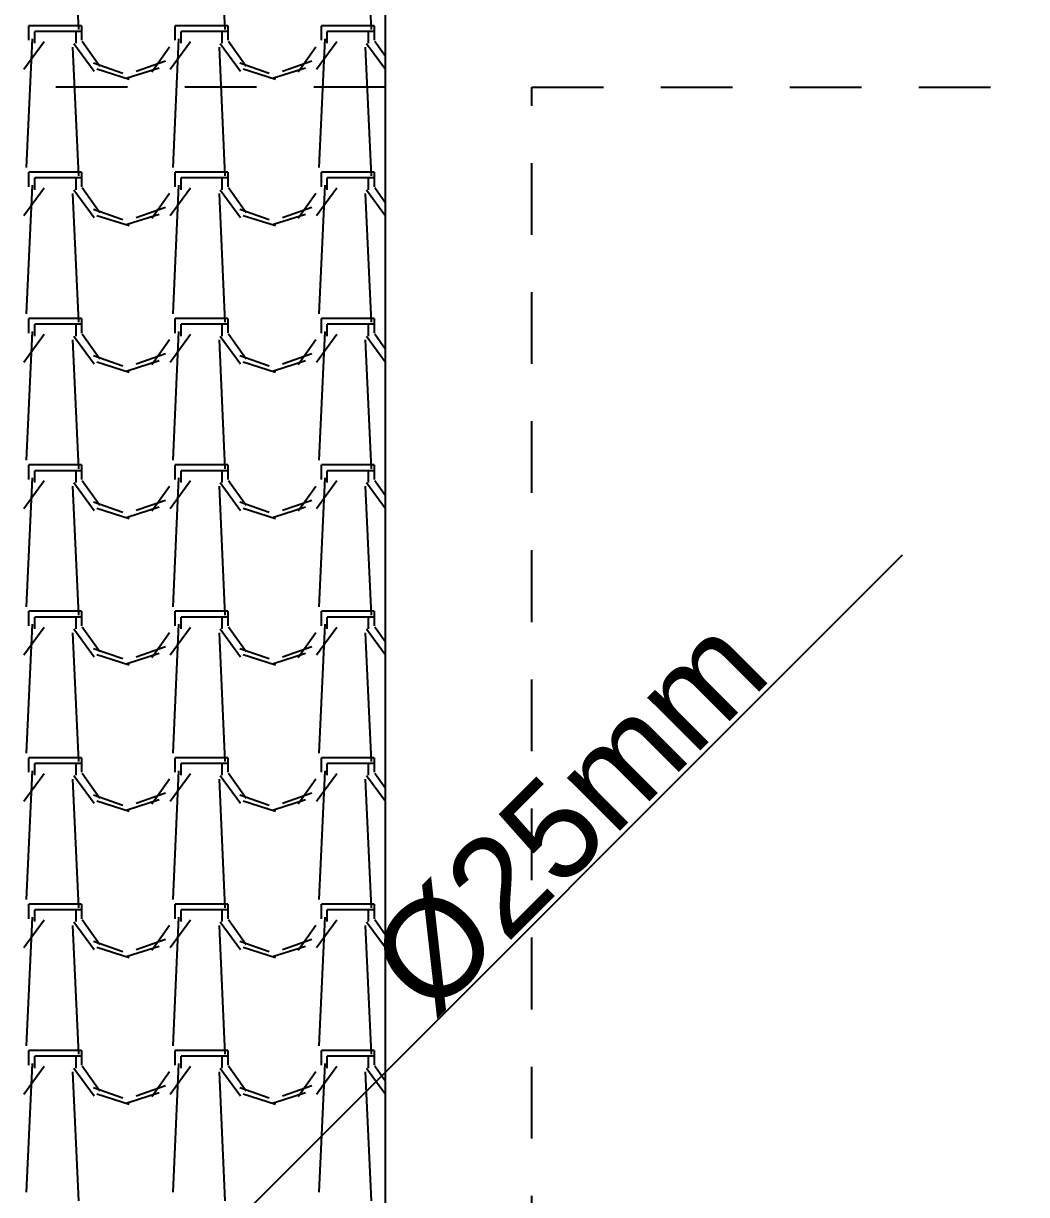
# Model space of a CAD drawing. Header units: millimetres. Extents: x 3923 to 4007, y 744 to 863.
# Drawn here: x 3937.74 to 3939.49, y 844.466 to 846.507 of the extents above; entities that cross this region are included whole.
import ezdxf
from ezdxf.enums import TextEntityAlignment as Align

# ---------------------------------------------------------------- set-up
doc = ezdxf.new("R2010")
doc.units = ezdxf.units.MM
doc.linetypes.add('HIDDEN2', pattern=[0.1875, 0.125, -0.0625])
for name, color, linetype in [('-HIDRO', 8, 'Continuous'), ('HID-TUBPRIMARIO', 5, 'Continuous'), ('TEXTO', 3, 'Continuous')]:
    doc.layers.add(name, color=color, linetype=linetype)
doc.styles.get("Standard").update_dxf_attribs({"font": 'arial.ttf'})

msp = doc.modelspace()

# ---------------------------------------------------------------- linework, layer by layer
at = {"layer": '-HIDRO', "linetype": 'Continuous'}
for p, q in [((3937.826, 846.7208), (3937.8362, 846.4963)), ((3938.0812, 846.7208), (3938.0914, 846.4963)), ((3938.3363, 846.7208), (3938.3465, 846.4963)), ((3937.8313, 846.503), (3937.7496, 846.503)), ((3937.7496, 846.4775), (3937.7496, 846.503)), ((3937.8313, 846.4928), (3937.7598, 846.4928)), ((3937.7598, 846.4724), (3937.7598, 846.4928)), ((3937.8415, 846.503), (3937.8313, 846.503)), ((3937.8313, 846.4928), (3937.8313, 846.4724)), ((3937.8415, 846.4928), (3937.8313, 846.4928)), ((3937.8415, 846.503), (3937.8415, 846.4775)), ((3938.0864, 846.503), (3938.0048, 846.503)), ((3938.0048, 846.4775), (3938.0048, 846.503)), ((3938.0864, 846.4928), (3938.015, 846.4928)), ((3938.015, 846.4724), (3938.015, 846.4928)), ((3938.0966, 846.503), (3938.0864, 846.503)), ((3938.0864, 846.4928), (3938.0864, 846.4724)), ((3938.0966, 846.4928), (3938.0864, 846.4928)), ((3938.0966, 846.503), (3938.0966, 846.4775)), ((3938.3416, 846.503), (3938.2599, 846.503)), ((3938.2599, 846.4775), (3938.2599, 846.503)), ((3938.3416, 846.4928), (3938.2701, 846.4928)), ((3938.2701, 846.4724), (3938.2701, 846.4928)), ((3938.3518, 846.503), (3938.3416, 846.503)), ((3938.3416, 846.4928), (3938.3416, 846.4724)), ((3938.3518, 846.4928), (3938.3416, 846.4928)), ((3938.3518, 846.503), (3938.3518, 846.4775)), ((3937.7407, 846.427), (3937.7765, 846.4755)), ((3937.7554, 846.4803), (3937.7452, 846.2558)), ((3937.826, 846.4656), (3937.8362, 846.2411)), ((3937.828, 846.4721), (3937.8637, 846.4237)), ((3937.8426, 846.476), (3937.8732, 846.4326)), ((3937.964, 846.4227), (3937.9946, 846.4661)), ((3937.9959, 846.427), (3938.0316, 846.4755)), ((3938.0106, 846.4803), (3938.0004, 846.2558)), ((3938.0812, 846.4656), (3938.0914, 846.2411)), ((3938.0831, 846.4721), (3938.1188, 846.4237)), ((3938.0977, 846.476), (3938.1284, 846.4326)), ((3938.2192, 846.4227), (3938.2498, 846.4661)), ((3938.251, 846.427), (3938.2868, 846.4755)), ((3938.2657, 846.4803), (3938.2555, 846.2558)), ((3938.3363, 846.4656), (3938.3465, 846.2411)), ((3938.3383, 846.4721), (3938.3715, 846.427)), ((3938.3529, 846.476), (3938.3715, 846.4496)), ((3937.8625, 846.4383), (3937.9135, 846.4205)), ((3937.8684, 846.4276), (3937.9246, 846.4097)), ((3937.9208, 846.4119), (3937.977, 846.4298)), ((3937.9368, 846.4238), (3937.9879, 846.4417)), ((3938.1176, 846.4383), (3938.1687, 846.4205)), ((3938.1236, 846.4276), (3938.1797, 846.4097)), ((3938.176, 846.4119), (3938.2321, 846.4298)), ((3938.192, 846.4238), (3938.243, 846.4417)), ((3937.8313, 846.2478), (3937.7496, 846.2478)), ((3937.7496, 846.2223), (3937.7496, 846.2478)), ((3937.8415, 846.2478), (3937.8313, 846.2478)), ((3937.8415, 846.2478), (3937.8415, 846.2223)), ((3938.0864, 846.2478), (3938.0048, 846.2478)), ((3938.0048, 846.2223), (3938.0048, 846.2478)), ((3938.0966, 846.2478), (3938.0864, 846.2478)), ((3938.0966, 846.2478), (3938.0966, 846.2223)), ((3938.3416, 846.2478), (3938.2599, 846.2478)), ((3938.2599, 846.2223), (3938.2599, 846.2478)), ((3938.3518, 846.2478), (3938.3416, 846.2478)), ((3938.3518, 846.2478), (3938.3518, 846.2223)), ((3937.7554, 846.2251), (3937.7452, 846.0006)), ((3937.8313, 846.2376), (3937.7598, 846.2376)), ((3937.7598, 846.2172), (3937.7598, 846.2376)), ((3937.8313, 846.2376), (3937.8313, 846.2172)), ((3937.8415, 846.2376), (3937.8313, 846.2376)), ((3937.8426, 846.2208), (3937.8732, 846.1775)), ((3938.0106, 846.2251), (3938.0004, 846.0006)), ((3938.0864, 846.2376), (3938.015, 846.2376)), ((3938.015, 846.2172), (3938.015, 846.2376)), ((3938.0864, 846.2376), (3938.0864, 846.2172)), ((3938.0966, 846.2376), (3938.0864, 846.2376)), ((3938.0977, 846.2208), (3938.1284, 846.1775)), ((3938.2657, 846.2251), (3938.2555, 846.0006)), ((3938.3416, 846.2376), (3938.2701, 846.2376)), ((3938.2701, 846.2172), (3938.2701, 846.2376)), ((3938.3416, 846.2376), (3938.3416, 846.2172)), ((3938.3518, 846.2376), (3938.3416, 846.2376)), ((3938.3529, 846.2208), (3938.3715, 846.1944)), ((3937.7407, 846.1719), (3937.7765, 846.2204)), ((3937.826, 846.2105), (3937.8362, 845.986)), ((3937.828, 846.217), (3937.8637, 846.1685)), ((3937.964, 846.1675), (3937.9946, 846.2109)), ((3937.9959, 846.1719), (3938.0316, 846.2204)), ((3938.0812, 846.2105), (3938.0914, 845.986)), ((3938.0831, 846.217), (3938.1188, 846.1685)), ((3938.2192, 846.1675), (3938.2498, 846.2109)), ((3938.251, 846.1719), (3938.2868, 846.2204)), ((3938.3363, 846.2105), (3938.3465, 845.986)), ((3938.3383, 846.217), (3938.3715, 846.1718)), ((3937.8625, 846.1832), (3937.9135, 846.1653)), ((3937.9368, 846.1687), (3937.9879, 846.1865)), ((3938.1176, 846.1832), (3938.1687, 846.1653)), ((3938.192, 846.1687), (3938.243, 846.1865)), ((3937.8684, 846.1724), (3937.9246, 846.1545)), ((3937.9208, 846.1568), (3937.977, 846.1747)), ((3938.1236, 846.1724), (3938.1797, 846.1545)), ((3938.176, 846.1568), (3938.2321, 846.1747)), ((3937.8313, 845.9927), (3937.7496, 845.9927)), ((3937.7496, 845.9672), (3937.7496, 845.9927)), ((3937.8313, 845.9825), (3937.7598, 845.9825)), ((3937.7598, 845.9621), (3937.7598, 845.9825)), ((3937.8415, 845.9927), (3937.8313, 845.9927)), ((3937.8313, 845.9825), (3937.8313, 845.9621)), ((3937.8415, 845.9825), (3937.8313, 845.9825)), ((3937.8415, 845.9927), (3937.8415, 845.9672)), ((3938.0864, 845.9927), (3938.0048, 845.9927)), ((3938.0048, 845.9672), (3938.0048, 845.9927)), ((3938.0864, 845.9825), (3938.015, 845.9825)), ((3938.015, 845.9621), (3938.015, 845.9825)), ((3938.0966, 845.9927), (3938.0864, 845.9927)), ((3938.0864, 845.9825), (3938.0864, 845.9621)), ((3938.0966, 845.9825), (3938.0864, 845.9825)), ((3938.0966, 845.9927), (3938.0966, 845.9672)), ((3938.3416, 845.9927), (3938.2599, 845.9927)), ((3938.2599, 845.9672), (3938.2599, 845.9927)), ((3938.3416, 845.9825), (3938.2701, 845.9825)), ((3938.2701, 845.9621), (3938.2701, 845.9825)), ((3938.3518, 845.9927), (3938.3416, 845.9927)), ((3938.3416, 845.9825), (3938.3416, 845.9621)), ((3938.3518, 845.9825), (3938.3416, 845.9825)), ((3938.3518, 845.9927), (3938.3518, 845.9672)), ((3937.7407, 845.9167), (3937.7765, 845.9652)), ((3937.7554, 845.97), (3937.7452, 845.7455)), ((3937.826, 845.9553), (3937.8362, 845.7308)), ((3937.828, 845.9618), (3937.8637, 845.9134)), ((3937.8426, 845.9657), (3937.8732, 845.9223)), ((3937.964, 845.9124), (3937.9946, 845.9558)), ((3937.9959, 845.9167), (3938.0316, 845.9652)), ((3938.0106, 845.97), (3938.0004, 845.7455)), ((3938.0812, 845.9553), (3938.0914, 845.7308)), ((3938.0831, 845.9618), (3938.1188, 845.9134)), ((3938.0977, 845.9657), (3938.1283, 845.9223)), ((3938.2192, 845.9124), (3938.2498, 845.9558)), ((3938.251, 845.9167), (3938.2868, 845.9652)), ((3938.2657, 845.97), (3938.2555, 845.7455)), ((3938.3363, 845.9553), (3938.3465, 845.7308)), ((3938.3383, 845.9618), (3938.3715, 845.9167)), ((3938.3529, 845.9657), (3938.3715, 845.9393)), ((3937.8625, 845.928), (3937.9135, 845.9102)), ((3937.8684, 845.9173), (3937.9246, 845.8994)), ((3937.9208, 845.9016), (3937.977, 845.9195)), ((3937.9368, 845.9135), (3937.9879, 845.9314)), ((3938.1176, 845.928), (3938.1687, 845.9102)), ((3938.1236, 845.9173), (3938.1797, 845.8994)), ((3938.176, 845.9016), (3938.2321, 845.9195)), ((3938.192, 845.9135), (3938.243, 845.9314)), ((3937.8313, 845.7375), (3937.7496, 845.7375)), ((3937.7496, 845.712), (3937.7496, 845.7375)), ((3937.8415, 845.7375), (3937.8313, 845.7375)), ((3937.8415, 845.7375), (3937.8415, 845.712)), ((3938.0864, 845.7375), (3938.0048, 845.7375)), ((3938.0048, 845.712), (3938.0048, 845.7375)), ((3938.0966, 845.7375), (3938.0864, 845.7375)), ((3938.0966, 845.7375), (3938.0966, 845.712)), ((3938.3416, 845.7375), (3938.2599, 845.7375)), ((3938.2599, 845.712), (3938.2599, 845.7375)), ((3938.3518, 845.7375), (3938.3416, 845.7375)), ((3938.3518, 845.7375), (3938.3518, 845.712)), ((3937.7554, 845.7148), (3937.7452, 845.4903)), ((3937.8313, 845.7273), (3937.7598, 845.7273)), ((3937.7598, 845.7069), (3937.7598, 845.7273)), ((3937.8313, 845.7273), (3937.8313, 845.7069)), ((3937.8415, 845.7273), (3937.8313, 845.7273)), ((3937.8426, 845.7106), (3937.8732, 845.6672)), ((3938.0106, 845.7148), (3938.0004, 845.4903)), ((3938.0864, 845.7273), (3938.015, 845.7273)), ((3938.015, 845.7069), (3938.015, 845.7273)), ((3938.0864, 845.7273), (3938.0864, 845.7069)), ((3938.0966, 845.7273), (3938.0864, 845.7273)), ((3938.0977, 845.7106), (3938.1283, 845.6672)), ((3938.2657, 845.7148), (3938.2555, 845.4903)), ((3938.3416, 845.7273), (3938.2701, 845.7273)), ((3938.2701, 845.7069), (3938.2701, 845.7273)), ((3938.3416, 845.7273), (3938.3416, 845.7069)), ((3938.3518, 845.7273), (3938.3416, 845.7273)), ((3938.3529, 845.7105), (3938.3715, 845.6841)), ((3937.7407, 845.6616), (3937.7765, 845.7101)), ((3937.826, 845.7002), (3937.8362, 845.4757)), ((3937.828, 845.7067), (3937.8637, 845.6582)), ((3937.964, 845.6572), (3937.9946, 845.7006)), ((3937.9959, 845.6616), (3938.0316, 845.7101)), ((3938.0812, 845.7002), (3938.0914, 845.4757)), ((3938.0831, 845.7067), (3938.1188, 845.6582)), ((3938.2192, 845.6572), (3938.2498, 845.7006)), ((3938.251, 845.6616), (3938.2868, 845.7101)), ((3938.3363, 845.7002), (3938.3465, 845.4757)), ((3938.3383, 845.7067), (3938.3715, 845.6615)), ((3937.8625, 845.6729), (3937.9135, 845.655)), ((3937.9368, 845.6584), (3937.9879, 845.6762)), ((3938.1176, 845.6729), (3938.1687, 845.655)), ((3938.192, 845.6584), (3938.243, 845.6762)), ((3937.8684, 845.6621), (3937.9246, 845.6442)), ((3937.9208, 845.6465), (3937.977, 845.6644)), ((3938.1236, 845.6621), (3938.1797, 845.6442)), ((3938.176, 845.6465), (3938.2321, 845.6644)), ((3937.8313, 845.4824), (3937.7496, 845.4824)), ((3937.7496, 845.4569), (3937.7496, 845.4824)), ((3937.8313, 845.4722), (3937.7598, 845.4722)), ((3937.7598, 845.4518), (3937.7598, 845.4722)), ((3937.8415, 845.4824), (3937.8313, 845.4824)), ((3937.8313, 845.4722), (3937.8313, 845.4518)), ((3937.8415, 845.4722), (3937.8313, 845.4722)), ((3937.8415, 845.4824), (3937.8415, 845.4569)), ((3938.0864, 845.4824), (3938.0048, 845.4824)), ((3938.0048, 845.4569), (3938.0048, 845.4824)), ((3938.0864, 845.4722), (3938.015, 845.4722)), ((3938.015, 845.4518), (3938.015, 845.4722)), ((3938.0966, 845.4824), (3938.0864, 845.4824)), ((3938.0864, 845.4722), (3938.0864, 845.4518)), ((3938.0966, 845.4722), (3938.0864, 845.4722)), ((3938.0966, 845.4824), (3938.0966, 845.4569)), ((3938.3416, 845.4824), (3938.2599, 845.4824)), ((3938.2599, 845.4569), (3938.2599, 845.4824)), ((3938.3416, 845.4722), (3938.2701, 845.4722)), ((3938.2701, 845.4518), (3938.2701, 845.4722)), ((3938.3518, 845.4824), (3938.3416, 845.4824)), ((3938.3416, 845.4722), (3938.3416, 845.4518)), ((3938.3518, 845.4722), (3938.3416, 845.4722)), ((3938.3518, 845.4824), (3938.3518, 845.4569)), ((3937.7407, 845.4064), (3937.7765, 845.4549)), ((3937.7554, 845.4597), (3937.7452, 845.2352)), ((3937.826, 845.445), (3937.8362, 845.2205)), ((3937.828, 845.4515), (3937.8637, 845.4031)), ((3937.8426, 845.4554), (3937.8732, 845.412)), ((3937.964, 845.4021), (3937.9946, 845.4455)), ((3937.9959, 845.4064), (3938.0316, 845.4549)), ((3938.0106, 845.4597), (3938.0004, 845.2352)), ((3938.0812, 845.445), (3938.0914, 845.2205)), ((3938.0831, 845.4515), (3938.1188, 845.4031)), ((3938.0977, 845.4554), (3938.1283, 845.412)), ((3938.2192, 845.4021), (3938.2498, 845.4455)), ((3938.251, 845.4064), (3938.2868, 845.4549)), ((3938.2657, 845.4597), (3938.2555, 845.2352)), ((3938.3363, 845.445), (3938.3465, 845.2205)), ((3938.3383, 845.4515), (3938.3715, 845.4064)), ((3938.3529, 845.4554), (3938.3715, 845.429)), ((3937.8625, 845.4177), (3937.9135, 845.3999)), ((3937.8684, 845.407), (3937.9246, 845.3891)), ((3937.9208, 845.3913), (3937.977, 845.4092)), ((3937.9368, 845.4032), (3937.9879, 845.4211)), ((3938.1176, 845.4177), (3938.1687, 845.3999)), ((3938.1236, 845.407), (3938.1797, 845.3891)), ((3938.176, 845.3913), (3938.2321, 845.4092)), ((3938.192, 845.4032), (3938.243, 845.4211)), ((3937.8313, 845.2272), (3937.7496, 845.2272)), ((3937.7496, 845.2017), (3937.7496, 845.2272)), ((3937.8415, 845.2272), (3937.8313, 845.2272)), ((3937.8415, 845.2272), (3937.8415, 845.2017)), ((3938.0864, 845.2272), (3938.0048, 845.2272)), ((3938.0048, 845.2017), (3938.0048, 845.2272)), ((3938.0966, 845.2272), (3938.0864, 845.2272)), ((3938.0966, 845.2272), (3938.0966, 845.2017)), ((3938.3416, 845.2272), (3938.2599, 845.2272)), ((3938.2599, 845.2017), (3938.2599, 845.2272)), ((3938.3518, 845.2272), (3938.3416, 845.2272)), ((3938.3518, 845.2272), (3938.3518, 845.2017)), ((3937.7554, 845.2045), (3937.7452, 844.98)), ((3937.8313, 845.217), (3937.7598, 845.217)), ((3937.7598, 845.1966), (3937.7598, 845.217)), ((3937.8313, 845.217), (3937.8313, 845.1966)), ((3937.8415, 845.217), (3937.8313, 845.217)), ((3937.8426, 845.2003), (3937.8732, 845.1569)), ((3938.0106, 845.2045), (3938.0004, 844.98)), ((3938.0864, 845.217), (3938.015, 845.217)), ((3938.015, 845.1966), (3938.015, 845.217)), ((3938.0864, 845.217), (3938.0864, 845.1966)), ((3938.0966, 845.217), (3938.0864, 845.217)), ((3938.0977, 845.2003), (3938.1283, 845.1569)), ((3938.2657, 845.2045), (3938.2555, 844.98)), ((3938.3416, 845.217), (3938.2701, 845.217)), ((3938.2701, 845.1966), (3938.2701, 845.217)), ((3938.3416, 845.217), (3938.3416, 845.1966)), ((3938.3518, 845.217), (3938.3416, 845.217)), ((3938.3529, 845.2003), (3938.3715, 845.1738)), ((3937.7407, 845.1513), (3937.7765, 845.1998)), ((3937.826, 845.1899), (3937.8362, 844.9654)), ((3937.828, 845.1964), (3937.8637, 845.1479)), ((3937.964, 845.1469), (3937.9946, 845.1903)), ((3937.9959, 845.1513), (3938.0316, 845.1998)), ((3938.0812, 845.1899), (3938.0914, 844.9654)), ((3938.0831, 845.1964), (3938.1188, 845.1479)), ((3938.2192, 845.1469), (3938.2498, 845.1903)), ((3938.251, 845.1513), (3938.2868, 845.1998)), ((3938.3363, 845.1899), (3938.3465, 844.9654)), ((3938.3383, 845.1964), (3938.3715, 845.1512)), ((3937.8625, 845.1626), (3937.9135, 845.1447)), ((3937.9368, 845.1481), (3937.9879, 845.1659)), ((3938.1176, 845.1626), (3938.1687, 845.1447)), ((3938.192, 845.1481), (3938.243, 845.1659)), ((3937.8684, 845.1518), (3937.9246, 845.1339)), ((3937.9208, 845.1362), (3937.977, 845.1541)), ((3938.1236, 845.1518), (3938.1797, 845.1339)), ((3938.176, 845.1362), (3938.2321, 845.1541)), ((3937.8313, 844.9721), (3937.7496, 844.9721)), ((3937.7496, 844.9466), (3937.7496, 844.9721)), ((3937.8313, 844.9619), (3937.7598, 844.9619)), ((3937.7598, 844.9415), (3937.7598, 844.9619)), ((3937.8415, 844.9721), (3937.8313, 844.9721)), ((3937.8313, 844.9619), (3937.8313, 844.9415)), ((3937.8415, 844.9619), (3937.8313, 844.9619)), ((3937.8415, 844.9721), (3937.8415, 844.9466)), ((3938.0864, 844.9721), (3938.0048, 844.9721)), ((3938.0048, 844.9466), (3938.0048, 844.9721)), ((3938.0864, 844.9619), (3938.015, 844.9619)), ((3938.015, 844.9415), (3938.015, 844.9619)), ((3938.0966, 844.9721), (3938.0864, 844.9721)), ((3938.0864, 844.9619), (3938.0864, 844.9415)), ((3938.0966, 844.9619), (3938.0864, 844.9619)), ((3938.0966, 844.9721), (3938.0966, 844.9466)), ((3938.3416, 844.9721), (3938.2599, 844.9721)), ((3938.2599, 844.9466), (3938.2599, 844.9721)), ((3938.3416, 844.9619), (3938.2701, 844.9619)), ((3938.2701, 844.9415), (3938.2701, 844.9619)), ((3938.3518, 844.9721), (3938.3416, 844.9721)), ((3938.3416, 844.9619), (3938.3416, 844.9415)), ((3938.3518, 844.9619), (3938.3416, 844.9619)), ((3938.3518, 844.9721), (3938.3518, 844.9466)), ((3937.7407, 844.8961), (3937.7765, 844.9446)), ((3937.7554, 844.9494), (3937.7452, 844.7249)), ((3937.826, 844.9347), (3937.8362, 844.7102)), ((3937.828, 844.9412), (3937.8637, 844.8928)), ((3937.8426, 844.9451), (3937.8732, 844.9017)), ((3937.964, 844.8918), (3937.9946, 844.9352)), ((3937.9959, 844.8961), (3938.0316, 844.9446)), ((3938.0106, 844.9494), (3938.0004, 844.7249)), ((3938.0812, 844.9347), (3938.0914, 844.7102)), ((3938.0831, 844.9412), (3938.1188, 844.8928)), ((3938.0977, 844.9451), (3938.1283, 844.9017)), ((3938.2192, 844.8918), (3938.2498, 844.9352)), ((3938.251, 844.8961), (3938.2868, 844.9446)), ((3938.2657, 844.9494), (3938.2555, 844.7249)), ((3938.3363, 844.9347), (3938.3465, 844.7102)), ((3938.3383, 844.9412), (3938.3715, 844.8961)), ((3938.3529, 844.9451), (3938.3715, 844.9187)), ((3937.8625, 844.9074), (3937.9135, 844.8895)), ((3937.8684, 844.8967), (3937.9246, 844.8788)), ((3937.9208, 844.881), (3937.977, 844.8989)), ((3937.9368, 844.8929), (3937.9879, 844.9108)), ((3938.1177, 844.9074), (3938.1687, 844.8895)), ((3938.1236, 844.8967), (3938.1797, 844.8788)), ((3938.176, 844.881), (3938.2321, 844.8989)), ((3938.192, 844.8929), (3938.243, 844.9108)), ((3937.8313, 844.7169), (3937.7496, 844.7169)), ((3937.7496, 844.6914), (3937.7496, 844.7169)), ((3937.8415, 844.7169), (3937.8313, 844.7169)), ((3937.8415, 844.7169), (3937.8415, 844.6914)), ((3938.0864, 844.7169), (3938.0048, 844.7169)), ((3938.0048, 844.6914), (3938.0048, 844.7169)), ((3938.0966, 844.7169), (3938.0864, 844.7169)), ((3938.0966, 844.7169), (3938.0966, 844.6914)), ((3938.3416, 844.7169), (3938.2599, 844.7169)), ((3938.2599, 844.6914), (3938.2599, 844.7169)), ((3938.3518, 844.7169), (3938.3416, 844.7169)), ((3938.3518, 844.7169), (3938.3518, 844.6914)), ((3937.7554, 844.6942), (3937.7452, 844.4697)), ((3937.8313, 844.7067), (3937.7598, 844.7067)), ((3937.7598, 844.6863), (3937.7598, 844.7067)), ((3937.8313, 844.7067), (3937.8313, 844.6863)), ((3937.8415, 844.7067), (3937.8313, 844.7067)), ((3937.8426, 844.69), (3937.8732, 844.6466)), ((3938.0106, 844.6942), (3938.0004, 844.4697)), ((3938.0864, 844.7067), (3938.015, 844.7067)), ((3938.015, 844.6863), (3938.015, 844.7067)), ((3938.0864, 844.7067), (3938.0864, 844.6863)), ((3938.0966, 844.7067), (3938.0864, 844.7067)), ((3938.0977, 844.69), (3938.1283, 844.6466)), ((3938.2657, 844.6942), (3938.2555, 844.4697)), ((3938.3416, 844.7067), (3938.2701, 844.7067)), ((3938.2701, 844.6863), (3938.2701, 844.7067)), ((3938.3416, 844.7067), (3938.3416, 844.6863)), ((3938.3518, 844.7067), (3938.3416, 844.7067)), ((3938.3529, 844.69), (3938.3715, 844.6635)), ((3937.7407, 844.641), (3937.7765, 844.6895)), ((3937.826, 844.6796), (3937.8362, 844.4551)), ((3937.828, 844.6861), (3937.8637, 844.6376)), ((3937.964, 844.6366), (3937.9946, 844.68)), ((3937.9959, 844.641), (3938.0316, 844.6895)), ((3938.0812, 844.6796), (3938.0914, 844.4551)), ((3938.0831, 844.6861), (3938.1188, 844.6376)), ((3938.2192, 844.6366), (3938.2498, 844.68)), ((3938.251, 844.641), (3938.2868, 844.6895)), ((3938.3363, 844.6796), (3938.3465, 844.4551)), ((3938.3383, 844.6861), (3938.3715, 844.6409)), ((3937.8625, 844.6523), (3937.9135, 844.6344)), ((3937.9368, 844.6378), (3937.9879, 844.6556)), ((3938.1177, 844.6523), (3938.1687, 844.6344)), ((3938.192, 844.6378), (3938.243, 844.6556)), ((3937.8684, 844.6415), (3937.9246, 844.6236)), ((3937.9208, 844.6259), (3937.977, 844.6438)), ((3938.1236, 844.6415), (3938.1797, 844.6236)), ((3938.176, 844.6259), (3938.2321, 844.6438))]:
    msp.add_line(p, q, dxfattribs=at)
at = {"layer": '-HIDRO', "linetype": 'HIDDEN2'}
msp.add_line((3938.3715, 846.396), (3932.2479, 846.396), dxfattribs=at)
at = {"layer": '-HIDRO'}
msp.add_lwpolyline([(3938.3715, 846.6512), (3941.0931, 846.6512), (3941.0931, 842.0585), (3938.3715, 842.0585)], close=True, dxfattribs=at)
at = {"layer": '-HIDRO', "linetype": 'HIDDEN2'}
msp.add_lwpolyline([(3939.9875, 842.3136), (3938.6267, 842.3136), (3938.6267, 846.396), (3939.9875, 846.396)], dxfattribs=at)
at = {"layer": 'HID-TUBPRIMARIO'}
msp.add_line((3939.2724, 845.5802), (3936.6949, 843.0026), dxfattribs=at)

# ---------------------------------------------------------------- texts
at = {"layer": 'TEXTO'}
msp.add_text('Ø25mm', height=0.1701, rotation=45, dxfattribs=at).set_placement((3938.6898, 845.1294), align=Align.MIDDLE_CENTER)

doc.saveas('drawing.dxf')
